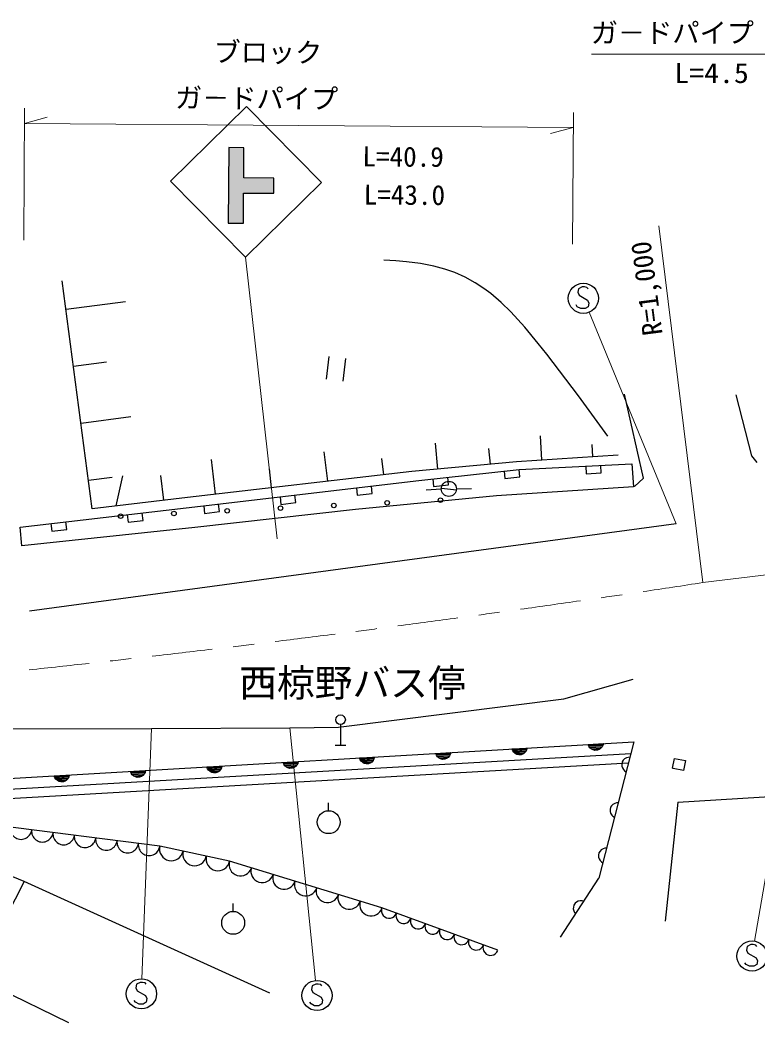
# Model space of a CAD drawing. Units: millimetres, scale not verified. Extents: x 40000 to 680000, y 20000 to 380000.
# Drawn here: x 404996 to 453862, y 269066 to 335860 of the extents above; entities that cross this region are included whole.
import ezdxf
from ezdxf.enums import TextEntityAlignment as Align

# ---------------------------------------------------------------- set-up
doc = ezdxf.new("R2010")
doc.units = ezdxf.units.MM
doc.header["$LTSCALE"] = 1000
doc.linetypes.add('USER1', pattern=[8.199999, 6.452459, -0.806557, 0.134426, -0.806557])
for name, color, linetype, lineweight in [('M-BGD', 7, 'Continuous', 25), ('M-BMK', 2, 'Continuous', 13), ('M-BMK-OTRS', 5, 'Continuous', 25), ('M-STR-HTXT', 7, 'Continuous', 13), ('M-STR-STR3', 7, 'Continuous', 25), ('M-STR-STRC', 7, 'Continuous', 25)]:
    doc.layers.add(name, color=color, linetype=linetype, lineweight=lineweight)
doc.layers.add('M-BMK-HTXT', color=7, linetype='Continuous')
doc.styles.add('ＭＳ ゴシック', font='')
doc.styles.get('ＭＳ ゴシック').set_extended_font_data('MS Gothic')

msp = doc.modelspace()

# ---------------------------------------------------------------- hatches: boundary and pattern name
at = {"layer": 'M-STR-STRC'}
msp.add_hatch(color=256, dxfattribs=at).paths.add_polyline_path([(418822, 327410), (418785, 322410), (419785, 322403), (419800, 324403), (421799, 324388), (421807, 325388), (419807, 325403), (419821, 327403)])

# ---------------------------------------------------------------- linework, layer by layer
at = {"layer": 'M-BGD'}
for p, q in [((429871, 319905), (429082, 319955)), ((430593, 319846), (429871, 319905)), ((431506, 319736), (430593, 319846)), ((432408, 319563), (431506, 319736)), ((433136, 319361), (432408, 319563)), ((433794, 319125), (433136, 319361)), ((434485, 318816), (433794, 319125)), ((435146, 318454), (434485, 318816)), ((409775, 303477), (407787, 318588)), ((435714, 318083), (435146, 318454)), ((436166, 317745), (435714, 318083)), ((436854, 317156), (436166, 317745)), ((408035, 316699), (411968, 317217)), ((437506, 316520), (436854, 317156)), ((438429, 315500), (437506, 316520)), ((439306, 314434), (438429, 315500)), ((439591, 314077), (439306, 314434)), ((439874, 313719), (439591, 314077)), ((425442, 313556), (425268, 312066)), ((426400, 311934), (426574, 313424)), ((441979, 310953), (439874, 313719)), ((408532, 312922), (410705, 313207)), ((443931, 308290), (441979, 310953)), ((446298, 305499), (445030, 311073)), ((452401, 311031), (453433, 306982)), ((409030, 309144), (412337, 309579)), ((439562, 306701), (439458, 308306)), ((432672, 306101), (432509, 307826)), ((436142, 306428), (436044, 307469)), ((442932, 306919), (442879, 307738)), ((417941, 304433), (417674, 306732)), ((425367, 305293), (425140, 307250)), ((429080, 305723), (428954, 306812)), ((437878, 306591), (430936, 305938)), ((444617, 307028), (437878, 306591)), ((453433, 306982), (453788, 306535)), ((430936, 305938), (416084, 304218)), ((421654, 304863), (421508, 306122)), ((409527, 305366), (411090, 305572)), ((411352, 303662), (411808, 305660)), ((414507, 304033), (414313, 305687)), ((445689, 304943), (446298, 305499)), ((432894, 304764), (431895, 304714)), ((432896, 304847), (433890, 304731)), ((433893, 304796), (434893, 304812)), ((416084, 304218), (409775, 303477)), ((448206, 286268), (448334, 286924)), ((448334, 286924), (449066, 286782)), ((449066, 286782), (448938, 286125)), ((448252, 286259), (448206, 286268)), ((448938, 286125), (448252, 286259)), ((448563, 284036), (472096, 285466)), ((425429, 283458), (425429, 283978)), ((448563, 284036), (447715, 276135)), ((405255, 278762), (399172, 281306)), ((405255, 278762), (400312, 269066)), ((421540, 271355), (405255, 278762)), ((419106, 276785), (419106, 277305)), ((402416, 272230), (408188, 269424))]:
    msp.add_line(p, q, dxfattribs=at)
for centre, radius in [((433393, 304789), 500), ((425429, 282698), 760), ((419106, 276025), 760)]:
    msp.add_circle(centre, radius, dxfattribs=at)
at = {"layer": 'M-BMK', "linetype": 'USER1'}
msp.add_line((450217, 298578), (463111, 300184), dxfattribs=at)
at = {"layer": 'M-BMK'}
for start, end in [(278.44543, 278.67462), (277.97559, 278.20477), (278.28503, 278.36523), (277.81519, 277.89539), (277.5058, 277.73499), (277.34534, 277.4256), (277.03595, 277.26514), (276.56616, 276.79535), (276.87555, 276.95575), (276.09631, 276.3255), (276.4057, 276.4859)]:
    msp.add_arc((299393, 1287139), 1000000, start, end, dxfattribs=at)
at = {"layer": 'M-BMK-OTRS'}
msp.add_line((385172, 283181), (445301, 286639), dxfattribs=at)
at = {"layer": 'M-STR-HTXT'}
for p, q in [((442848, 333597), (457846, 333597)), ((405230, 321284), (405294, 330016)), ((405287, 329016), (406790, 329425)), ((441641, 329748), (441577, 321015)), ((405287, 329016), (441634, 328748)), ((441634, 328748), (440130, 328339)), ((447308, 322227), (450217, 298578)), ((419914, 320140), (422027, 301472)), ((448463, 302472), (442685, 316498)), ((457179, 295408), (453648, 274810)), ((413066, 272321), (413688, 288913)), ((422857, 288955), (424562, 272207))]:
    msp.add_line(p, q, dxfattribs=at)
at = {"layer": 'M-STR-STR3'}
for p, q in [((431408, 305350), (438045, 306077)), ((437051, 305968), (437106, 305471)), ((438045, 306077), (445511, 306451)), ((438100, 305580), (438045, 306077)), ((442469, 306298), (442494, 305799)), ((443493, 305849), (443468, 306348)), ((445511, 306451), (445621, 304923)), ((445511, 306451), (445621, 304923)), ((416950, 303639), (431408, 305350)), ((432324, 305451), (432378, 304954)), ((433372, 305062), (433318, 305559)), ((437106, 305471), (438100, 305580)), ((442494, 305799), (443493, 305849)), ((427266, 304860), (427325, 304364)), ((428318, 304481), (428259, 304978)), ((432378, 304954), (433372, 305062)), ((445621, 304923), (436561, 304326)), ((422209, 304262), (422267, 303765)), ((423261, 303883), (423202, 304379)), ((436561, 304326), (427210, 303423)), ((427325, 304364), (428318, 304481)), ((405002, 302255), (416950, 303639)), ((427210, 303423), (416572, 302229)), ((417152, 303663), (417210, 303167)), ((417210, 303167), (418204, 303284)), ((418204, 303284), (418145, 303781)), ((422267, 303765), (423261, 303883)), ((408086, 302109), (408028, 302606)), ((412093, 303077), (412151, 302580)), ((412151, 302580), (413144, 302695)), ((413144, 302695), (413086, 303192)), ((405107, 301022), (405002, 302255)), ((405107, 301022), (405002, 302255)), ((416572, 302229), (405107, 301022)), ((448463, 302472), (405621, 296684)), ((407035, 302491), (407092, 301994)), ((407092, 301994), (408086, 302109)), ((441017, 290867), (445603, 292169)), ((426089, 288998), (441017, 290867)), ((400945, 288883), (413688, 288913)), ((413688, 288913), (422857, 288955)), ((422857, 288955), (426089, 288998)), ((385012, 284450), (445657, 288028)), ((442630, 287849), (443629, 287908)), ((445657, 288028), (443339, 278982)), ((443629, 287908), (443596, 287786)), ((445449, 287218), (385099, 283761)), ((432523, 287253), (433521, 287312)), ((432570, 287135), (432523, 287253)), ((432567, 287195), (433485, 287249)), ((433521, 287312), (433489, 287190)), ((437577, 287551), (438575, 287610)), ((437624, 287434), (437577, 287551)), ((437620, 287493), (438539, 287548)), ((437690, 287337), (437624, 287434)), ((438522, 287487), (437644, 287435)), ((437667, 287376), (438506, 287425)), ((437795, 287243), (437690, 287337)), ((438450, 287362), (437731, 287320)), ((437794, 287263), (438393, 287299)), ((437899, 287189), (437795, 287243)), ((438297, 287233), (437897, 287209)), ((438394, 287279), (438298, 287213)), ((438488, 287384), (438394, 287279)), ((438542, 287488), (438488, 287384)), ((438575, 287610), (438542, 287488)), ((442677, 287732), (442630, 287849)), ((442674, 287792), (443592, 287846)), ((442743, 287635), (442677, 287732)), ((443576, 287785), (442698, 287733)), ((442721, 287674), (443560, 287724)), ((442849, 287541), (442743, 287635)), ((443503, 287660), (442784, 287618)), ((442848, 287561), (443447, 287597)), ((442952, 287487), (442849, 287541)), ((443350, 287531), (442951, 287507)), ((443075, 287455), (442952, 287487)), ((443234, 287464), (443075, 287455)), ((443352, 287511), (443234, 287464)), ((443448, 287577), (443352, 287511)), ((443542, 287683), (443448, 287577)), ((443596, 287786), (443542, 287683)), ((422416, 286656), (423414, 286715)), ((422463, 286539), (422416, 286656)), ((422459, 286599), (423378, 286653)), ((423361, 286592), (422483, 286540)), ((423381, 286593), (423327, 286490)), ((423414, 286715), (423381, 286593)), ((427470, 286955), (428468, 287014)), ((427517, 286837), (427470, 286955)), ((427513, 286897), (428431, 286951)), ((427582, 286741), (427517, 286837)), ((428415, 286890), (427537, 286838)), ((427560, 286780), (428398, 286829)), ((427688, 286647), (427582, 286741)), ((428342, 286766), (427623, 286723)), ((427687, 286667), (428286, 286702)), ((427791, 286593), (427688, 286647)), ((428190, 286637), (427790, 286613)), ((427913, 286560), (427791, 286593)), ((428073, 286569), (427913, 286560)), ((428191, 286617), (428073, 286569)), ((428287, 286682), (428191, 286617)), ((428381, 286788), (428287, 286682)), ((428435, 286891), (428381, 286788)), ((428468, 287014), (428435, 286891)), ((432636, 287039), (432570, 287135)), ((433469, 287188), (432590, 287137)), ((432614, 287078), (433452, 287127)), ((432742, 286945), (432636, 287039)), ((433396, 287064), (432677, 287022)), ((432741, 286965), (433339, 287000)), ((432845, 286891), (432742, 286945)), ((433243, 286935), (432844, 286911)), ((432967, 286858), (432845, 286891)), ((433127, 286868), (432967, 286858)), ((433244, 286915), (433127, 286868)), ((433341, 286981), (433244, 286915)), ((433435, 287086), (433341, 286981)), ((433489, 287190), (433435, 287086)), ((438021, 287156), (437899, 287189)), ((438181, 287166), (438021, 287156)), ((438298, 287213), (438181, 287166)), ((444883, 286702), (444843, 286547)), ((444952, 286808), (444883, 286702)), ((445035, 286890), (444952, 286808)), ((445156, 286962), (445035, 286890)), ((445268, 286995), (445156, 286962)), ((445394, 287004), (445268, 286995)), ((412308, 286060), (413307, 286119)), ((412355, 285943), (412308, 286060)), ((412352, 286003), (413270, 286057)), ((412421, 285847), (412355, 285943)), ((413254, 285996), (412375, 285944)), ((412399, 285885), (413238, 285935)), ((413220, 285894), (413126, 285788)), ((413274, 285997), (413220, 285894)), ((413307, 286119), (413274, 285997)), ((417362, 286358), (418360, 286417)), ((417409, 286241), (417362, 286358)), ((417406, 286301), (418324, 286355)), ((417475, 286145), (417409, 286241)), ((418308, 286294), (417429, 286242)), ((417453, 286183), (418291, 286233)), ((417581, 286051), (417475, 286145)), ((418235, 286169), (417516, 286127)), ((417580, 286071), (418179, 286106)), ((417684, 285997), (417581, 286051)), ((418082, 286040), (417683, 286017)), ((417806, 285964), (417684, 285997)), ((417966, 285973), (417806, 285964)), ((418083, 286020), (417966, 285973)), ((418180, 286086), (418083, 286020)), ((418274, 286192), (418180, 286086)), ((418328, 286295), (418274, 286192)), ((418360, 286417), (418328, 286295)), ((422529, 286443), (422463, 286539)), ((422506, 286481), (423345, 286531)), ((422634, 286349), (422529, 286443)), ((423289, 286468), (422570, 286425)), ((422633, 286369), (423232, 286404)), ((422738, 286295), (422634, 286349)), ((423136, 286338), (422736, 286315)), ((422860, 286262), (422738, 286295)), ((423020, 286271), (422860, 286262)), ((423137, 286318), (423020, 286271)), ((423233, 286384), (423137, 286318)), ((423327, 286490), (423233, 286384)), ((444843, 286547), (444852, 286420)), ((444852, 286420), (444886, 286309)), ((444886, 286309), (444958, 286187)), ((444958, 286187), (445040, 286104)), ((445040, 286104), (445146, 286036)), ((407255, 285762), (408253, 285821)), ((407302, 285645), (407255, 285762)), ((407298, 285704), (408217, 285759)), ((407368, 285548), (407302, 285645)), ((408200, 285698), (407322, 285646)), ((407345, 285587), (408184, 285637)), ((407473, 285454), (407368, 285548)), ((408127, 285573), (407409, 285531)), ((407472, 285474), (408071, 285510)), ((407577, 285400), (407473, 285454)), ((407975, 285444), (407576, 285420)), ((407699, 285368), (407577, 285400)), ((407859, 285377), (407699, 285368)), ((407976, 285424), (407859, 285377)), ((408072, 285490), (407976, 285424)), ((408166, 285596), (408072, 285490)), ((408220, 285699), (408166, 285596)), ((408253, 285821), (408220, 285699)), ((412527, 285753), (412421, 285847)), ((413181, 285871), (412462, 285829)), ((412526, 285773), (413125, 285808)), ((412630, 285699), (412527, 285753)), ((413028, 285742), (412629, 285718)), ((412753, 285666), (412630, 285699)), ((412912, 285675), (412753, 285666)), ((413030, 285722), (412912, 285675)), ((413126, 285788), (413030, 285722)), ((444384, 283947), (444262, 283875)), ((444496, 283980), (444384, 283947)), ((444622, 283989), (444496, 283980)), ((444111, 283686), (444071, 283531)), ((444071, 283531), (444080, 283405)), ((444080, 283405), (444113, 283293)), ((444179, 283793), (444111, 283686)), ((444113, 283293), (444185, 283172)), ((444262, 283875), (444179, 283793)), ((414239, 281102), (402933, 282544)), ((444185, 283172), (444267, 283089)), ((444267, 283089), (444373, 283020)), ((418872, 280109), (414239, 281102)), ((443338, 280671), (443298, 280516)), ((443407, 280777), (443338, 280671)), ((443489, 280859), (443407, 280777)), ((443611, 280931), (443489, 280859)), ((443723, 280965), (443611, 280931)), ((443849, 280973), (443723, 280965)), ((428961, 277017), (418872, 280109)), ((443298, 280516), (443307, 280390)), ((443307, 280390), (443341, 280278)), ((443341, 280278), (443413, 280156)), ((443413, 280156), (443495, 280073)), ((443495, 280073), (443601, 280005)), ((440796, 275083), (443339, 278982)), ((441759, 277329), (441672, 277195)), ((441859, 277407), (441759, 277329)), ((441963, 277458), (441859, 277407)), ((442102, 277487), (441963, 277458)), ((442218, 277483), (442102, 277487)), ((442341, 277451), (442218, 277483)), ((436640, 274204), (428961, 277017)), ((441640, 277072), (441636, 276956)), ((441636, 276956), (441665, 276817)), ((441672, 277195), (441640, 277072)), ((441665, 276817), (441716, 276712)), ((441716, 276712), (441795, 276613))]:
    msp.add_line(p, q, dxfattribs=at)
for centre in [(429306, 303870), (432837, 304046), (415182, 303162), (418713, 303339), (422244, 303516), (425775, 303693), (411650, 302986)]:
    msp.add_circle(centre, 150, dxfattribs=at)
for centre, radius, start, end in [((405053, 282273), 712, 172.73529, 352.73532), ((406466, 282093), 712, 172.73529, 352.73532), ((407879, 281913), 712, 172.73529, 352.73532), ((409293, 281733), 712, 172.73529, 352.73532), ((410706, 281553), 712, 172.73529, 352.73532), ((412119, 281373), 712, 172.73529, 352.73532), ((413533, 281192), 712, 172.73529, 352.73532), ((415011, 280937), 790, 167.8974, 347.89737), ((416556, 280605), 790, 167.8974, 347.89737), ((418100, 280274), 790, 167.8974, 347.89737), ((419592, 279888), 754, 162.95953, 342.95953), ((421034, 279446), 754, 162.95953, 342.95953), ((422475, 279004), 754, 162.95953, 342.95953), ((423917, 278563), 754, 162.95953, 342.95953), ((425358, 278121), 754, 162.95953, 342.95953), ((426799, 277679), 754, 162.95953, 342.95953), ((428240, 277237), 754, 162.95953, 342.95953), ((429441, 276841), 511, 159.88165, 339.88168), ((430401, 276489), 511, 159.88165, 339.88168), ((431361, 276138), 511, 159.88165, 339.88168), ((432321, 275786), 511, 159.88165, 339.88168), ((433280, 275434), 511, 159.88165, 339.88168), ((434240, 275083), 511, 159.88165, 339.88168), ((435200, 274731), 511, 159.88165, 339.88168), ((436160, 274379), 511, 159.88165, 339.88168)]:
    msp.add_arc(centre, radius, start, end, dxfattribs=at)
at = {"layer": 'M-STR-STRC'}
for p, q in [((419988, 330140), (414951, 325177)), ((424951, 325103), (419988, 330140)), ((418822, 327410), (418785, 322410)), ((419822, 327403), (418822, 327410)), ((419807, 325403), (419822, 327403)), ((421807, 325388), (419807, 325403)), ((421799, 324388), (421807, 325388)), ((414951, 325177), (419914, 320140)), ((419914, 320140), (424951, 325103)), ((419785, 322403), (419799, 324403)), ((419799, 324403), (421799, 324388)), ((418785, 322410), (419785, 322403)), ((441984, 318062), (441944, 317822)), ((442224, 318182), (441984, 318062)), ((442384, 318182), (442224, 318182)), ((442544, 318142), (442384, 318182)), ((442624, 318062), (442544, 318142)), ((441944, 317822), (442024, 317622)), ((442024, 317622), (442584, 317302)), ((442584, 317302), (442664, 317102)), ((441904, 316862), (441824, 316982)), ((442144, 316742), (441904, 316862)), ((442424, 316742), (442144, 316742)), ((442624, 316862), (442424, 316742)), ((442664, 317102), (442624, 316862)), ((426219, 289167), (426219, 287807)), ((425859, 287807), (426579, 287807)), ((453400, 274584), (453160, 274464)), ((453560, 274584), (453400, 274584)), ((453720, 274544), (453560, 274584)), ((453800, 274464), (453720, 274544)), ((453160, 274464), (453120, 274224)), ((453120, 274224), (453200, 274024)), ((453200, 274024), (453760, 273704)), ((453080, 273264), (453000, 273384)), ((453320, 273144), (453080, 273264)), ((453800, 273264), (453600, 273144)), ((453760, 273704), (453840, 273504)), ((453840, 273504), (453800, 273264)), ((453600, 273144), (453320, 273144)), ((412709, 271962), (412669, 271722)), ((412949, 272082), (412709, 271962)), ((413109, 272082), (412949, 272082)), ((413269, 272042), (413109, 272082)), ((413349, 271962), (413269, 272042)), ((424583, 271972), (424343, 271852)), ((424743, 271972), (424583, 271972)), ((424903, 271932), (424743, 271972)), ((424983, 271852), (424903, 271932)), ((412669, 271722), (412749, 271522)), ((412749, 271522), (413309, 271202)), ((413309, 271202), (413389, 271002)), ((424343, 271852), (424303, 271612)), ((424303, 271612), (424383, 271412)), ((424383, 271412), (424943, 271092)), ((412629, 270762), (412549, 270882)), ((412869, 270642), (412629, 270762)), ((413149, 270642), (412869, 270642)), ((413349, 270762), (413149, 270642)), ((413389, 271002), (413349, 270762)), ((424263, 270652), (424183, 270772)), ((424503, 270532), (424263, 270652)), ((424783, 270532), (424503, 270532)), ((424983, 270652), (424783, 270532)), ((424943, 271092), (425023, 270892)), ((425023, 270892), (424983, 270652))]:
    msp.add_line(p, q, dxfattribs=at)
for centre, radius in [((442304, 317422), 1000), ((426219, 289487), 320), ((453480, 273824), 1000), ((413029, 271322), 1000), ((424663, 271212), 1000)]:
    msp.add_circle(centre, radius, dxfattribs=at)

# ---------------------------------------------------------------- texts
at = {"layer": 'M-BGD', "style": 'ＭＳ ゴシック'}
msp.add_text('ガ－ドパイプ', height=1320, dxfattribs=at).set_placement((442798, 333968), align=Align.BOTTOM_LEFT)
at = {"layer": 'M-BMK-HTXT', "style": 'ＭＳ ゴシック'}
msp.add_text('西椋野バス停', height=1833, dxfattribs=at).set_placement((419508, 290467), align=Align.BOTTOM_LEFT)
at = {"layer": 'M-STR-HTXT', "style": 'ＭＳ ゴシック'}
for s, rotation, p in [('ブロック', 359.6, (417802, 332702)), ('ガ－ドパイプ', 359.6, (415249, 329663)), ('L=40.9', 359.6, (427664, 325775)), ('L=43.0', 359.6, (427750, 323244)), ('R=1,000', 97.4, (447948, 315095))]:
    msp.add_text(s, height=1320, rotation=rotation, dxfattribs=at).set_placement(p, align=Align.BOTTOM_LEFT)
at = {"layer": 'M-STR-HTXT', "style": 'ＭＳ ゴシック', "width": 1.1}
msp.add_text('L=4.5', height=1320, dxfattribs=at).set_placement((448327, 331297), align=Align.BOTTOM_LEFT)

doc.saveas('drawing.dxf')
